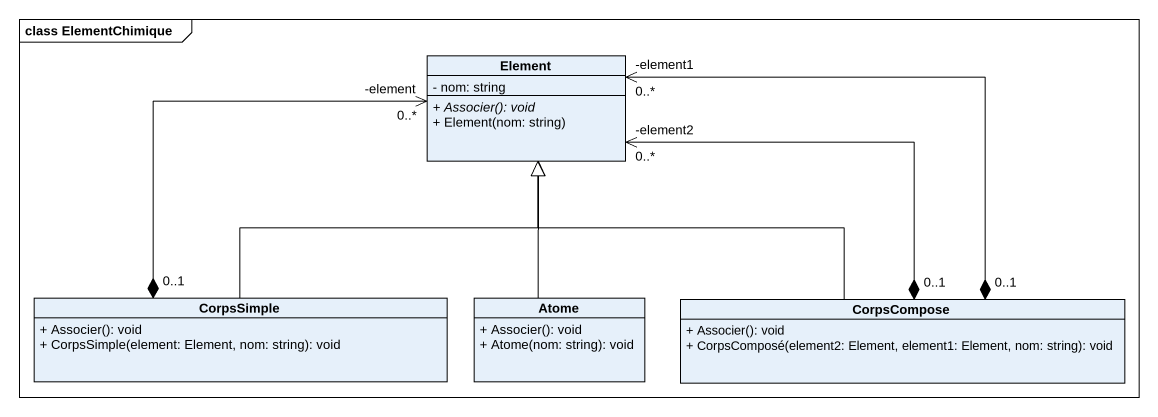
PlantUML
@startuml
mainframe class ElementChimique
hide circle
hide empty members
skinparam classAttributeIconSize 0
class Element {
  - nom: string
  {abstract} + Associer(): void
  + Element(nom: string)
}
class CorpsSimple {
  + Associer(): void
  + CorpsSimple(element: Element, nom: string): void
}
class Atome {
  + Associer(): void
  + Atome(nom: string): void
}
class CorpsCompose {
  + Associer(): void
  + CorpsComposé(element2: Element, element1: Element, nom: string): void
}
Element "-element\n0..*" <--* "0..1" CorpsSimple
Element "-element1\n0..*" <--* "0..1" CorpsCompose
Element "-element2\n0..*" <--* "0..1" CorpsCompose
CorpsSimple -up-|> Element
Atome -up-|> Element
CorpsCompose -up-|> Element
@enduml
